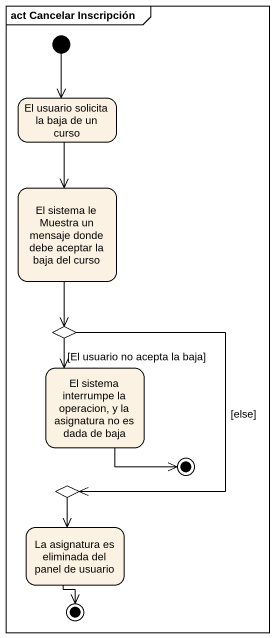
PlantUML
@startuml
mainframe act Cancelar Inscripción
hide empty description
state "El usuario solicita la baja de un curso" as El_usuario_solicita_la_baja
state "El sistema le Muestra un mensaje donde debe aceptar la baja del curso" as El_sistema_le_Muestra_un
state choice1 <<choice>>
state "El sistema interrumpe la operacion, y la asignatura no es dada de baja" as El_sistema_interrumpe_la
state choice2 <<choice>>
state final1 <<end>>
state "La asignatura es eliminada del panel de usuario" as La_asignatura_es_eliminada
state final2 <<end>>
[*] --> El_usuario_solicita_la_baja
El_usuario_solicita_la_baja --> El_sistema_le_Muestra_un
El_sistema_le_Muestra_un --> choice1
choice1 --> El_sistema_interrumpe_la : [El usuario no acepta la baja]
choice1 --> choice2 : [else]
El_sistema_interrumpe_la --> final1
choice2 --> La_asignatura_es_eliminada
La_asignatura_es_eliminada --> final2
@enduml
